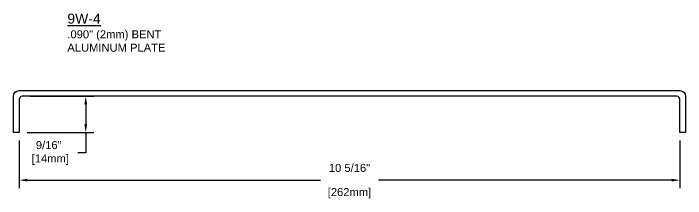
# Model space of a CAD drawing. Header units: inches. Extents: x 0.5 to 33.8, y 3.5 to 10.5.
# Drawn here: x 23.28 to 33.78, y 6.56 to 9.45 of the extents above; entities that cross this region are included whole.
import ezdxf

# ---------------------------------------------------------------- set-up
doc = ezdxf.new("R2010")
doc.units = ezdxf.units.IN
doc.header["$MEASUREMENT"] = 0
for name, color, linetype in [('DIMENSIONS', 3, 'Continuous'), ('METALS', 7, 'Continuous'), ('TEXT', 2, 'Continuous')]:
    doc.layers.add(name, color=color, linetype=linetype)
doc.styles.add('ARIAL', font='arial.ttf')
doc.dimstyles.new('Arial', dxfattribs={"dimtxt": 0.125, "dimasz": 0.125, "dimexe": 0.125, "dimexo": 0.125, "dimgap": 0.125, "dimtad": 0, "dimtih": 1, "dimtoh": 1, "dimdec": 4, "dimzin": 3, "dimdsep": 46, "dimlunit": 4, "dimtxsty": 'ARIAL', "dimcen": 0.125, "dimadec": 0, "dimazin": 0, "dimtfac": 1, "dimtdec": 4, "dimtofl": 0, "dimtmove": 0, "dimatfit": 3, "dimfxl": 0, "dimfrac": 2, "dimtolj": 1, "dimtzin": 0, "dimarcsym": 0})

# ---------------------------------------------------------------- blocks, each defined once
blk = doc.blocks.new('*D15')
at = {"layer": 'Defpoints', "color": 0}
for p in [(23.365, 7.597), (33.685, 7.597), (33.685, 6.852)]:
    blk.add_point(p, dxfattribs=at)
at = {"layer": 'DIMENSIONS', "color": 0, "lineweight": -2}
for p, q in [((23.365, 7.472), (23.365, 6.727)), ((33.685, 7.472), (33.685, 6.727)), ((23.49, 6.852), (28.072, 6.852)), ((33.56, 6.852), (28.978, 6.852))]:
    blk.add_line(p, q, dxfattribs=at)
at = {"layer": 'DIMENSIONS', "color": 0}
for points in [[(23.49, 6.873), (23.49, 6.831), (23.365, 6.852)], [(33.56, 6.873), (33.56, 6.831), (33.685, 6.852)]]:
    blk.add_solid(points, dxfattribs=at)
at = {"layer": 'DIMENSIONS', "color": 0, "char_height": 0.125, "attachment_point": 5, "style": 'ARIAL'}
for s, insert in [('\\A1;10 5/16"', (28.525, 7.042)), ('\\A1;[262mm]', (28.525, 6.647))]:
    blk.add_mtext(s, dxfattribs=dict(at, insert=insert))
blk = doc.blocks.new('*D16')
at = {"layer": 'Defpoints', "color": 0}
for p in [(23.41, 8.16), (23.365, 7.597), (24.405, 7.597)]:
    blk.add_point(p, dxfattribs=at)
at = {"layer": 'DIMENSIONS', "color": 0, "lineweight": -2}
for p, q in [((23.535, 8.16), (24.53, 8.16)), ((24.405, 8.035), (24.405, 7.722)), ((23.49, 7.597), (24.53, 7.597)), ((24.405, 7.597), (24.405, 7.276)), ((24.405, 7.276), (24.28, 7.276))]:
    blk.add_line(p, q, dxfattribs=at)
at = {"layer": 'DIMENSIONS', "color": 0}
for points in [[(24.384, 8.035), (24.426, 8.035), (24.405, 8.16)], [(24.384, 7.722), (24.426, 7.722), (24.405, 7.597)]]:
    blk.add_solid(points, dxfattribs=at)
at = {"layer": 'DIMENSIONS', "color": 0, "insert": (23.827, 7.276), "char_height": 0.125, "attachment_point": 5, "style": 'ARIAL'}
blk.add_mtext('\\A1;9/16"\\P [14mm]', dxfattribs=at)

msp = doc.modelspace()

# ---------------------------------------------------------------- linework, layer by layer
at = {"layer": 'METALS'}
msp.add_lwpolyline([(23.36536, 7.59733), (23.27536, 7.59733), (23.27536, 8.15983, -0.41421356), (23.36536, 8.24983), (33.68538, 8.24983, -0.41421356), (33.77538, 8.15983), (33.77538, 7.59733), (33.68538, 7.59733), (33.68538, 8.11483, 0.41421356), (33.64038, 8.15983), (23.41036, 8.15983, 0.41421356), (23.36536, 8.11483), (23.36536, 7.59733)], format="xyb", dxfattribs=at)

# ---------------------------------------------------------------- texts
at = {"layer": 'TEXT', "insert": (24.11744, 9.4504), "char_height": 0.15625, "width": 4.6875, "attachment_point": 1, "style": 'ARIAL'}
msp.add_mtext('{\\L9W-4\\P\\H0.8x;\\l.090" (2mm) BENT\\PALUMINUM PLATE}', dxfattribs=at)

# ---------------------------------------------------------------- dimensions: what is measured, and where the dimension line sits
at = {"layer": 'DIMENSIONS'}
dim = msp.add_linear_dim(base=(24.40503, 7.59733), p1=(23.41036, 8.15983), p2=(23.36536, 7.59733), angle=90, dimstyle='Arial', override={"dimpost": '\\X'}, dxfattribs=at)
dim.commit()
dim.dimension.update_dxf_attribs({"geometry": '*D16', "text_midpoint": (23.82701, 7.27641), "dimtype": 160})
dim = msp.add_linear_dim(base=(33.68538, 6.85207), p1=(23.36536, 7.59733), p2=(33.68538, 7.59733), dimstyle='Arial', override={"dimpost": '\\X'}, dxfattribs=at)
dim.commit()
dim.dimension.update_dxf_attribs({"geometry": '*D15', "text_midpoint": (28.52537, 6.85207)})

doc.saveas('drawing.dxf')
